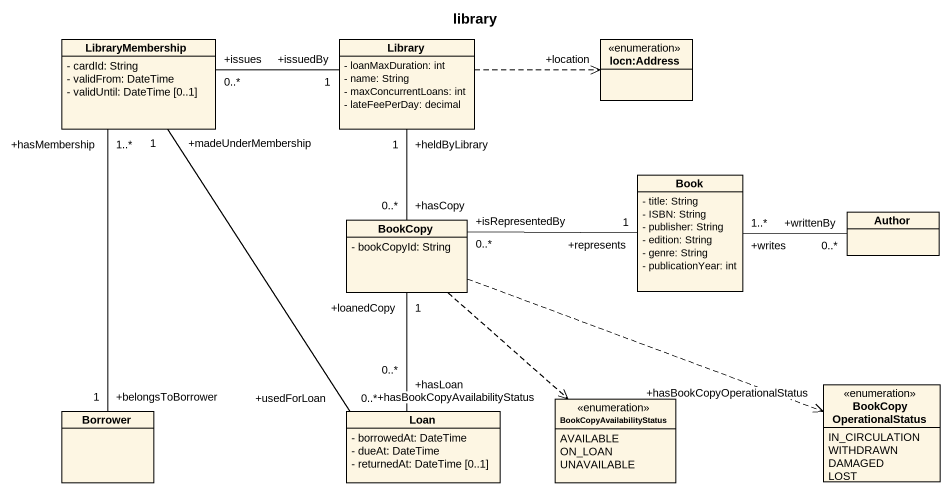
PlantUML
@startuml
title library
hide circle
hide empty members
skinparam classAttributeIconSize 0
class LibraryMembership {
  - cardId: String
  - validFrom: DateTime
  - validUntil: DateTime [0..1]
}
class Library {
  - loanMaxDuration: int
  - name: String
  - maxConcurrentLoans: int
  - lateFeePerDay: decimal
}
enum "locn:Address" as locn_Address
class Book {
  - title: String
  - ISBN: String
  - publisher: String
  - edition: String
  - genre: String
  - publicationYear: int
}
class Author
class BookCopy {
  - bookCopyId: String
}
enum BookCopyOperationalStatus {
  IN_CIRCULATION
  WITHDRAWN
  DAMAGED
  LOST
}
class Borrower
class Loan {
  - borrowedAt: DateTime
  - dueAt: DateTime
  - returnedAt: DateTime [0..1]
}
enum BookCopyAvailabilityStatus {
  AVAILABLE
  ON_LOAN
  UNAVAILABLE
}
Library "+issuedBy\n1" -left- "+issues\n0..*" LibraryMembership
Library .right.> "+location" locn_Address
Author "+writtenBy\n0..*" -left- "+writes\n1..*" Book
BookCopy "+hasCopy\n0..*" -up- "+heldByLibrary\n1" Library
BookCopy "+isRepresentedBy\n0..*" -right- "+represents\n1" Book
BookCopy .right.> "+hasBookCopyOperationalStatus" BookCopyOperationalStatus
BookCopy "+loanedCopy\n1" -- "+hasLoan\n0..*" Loan
BookCopy ..> "+hasBookCopyAvailabilityStatus" BookCopyAvailabilityStatus
Borrower "+belongsToBorrower\n1" -up- "+hasMembership\n1..*" LibraryMembership
Loan "+usedForLoan\n0..*" -up- "+madeUnderMembership\n1" LibraryMembership
@enduml
